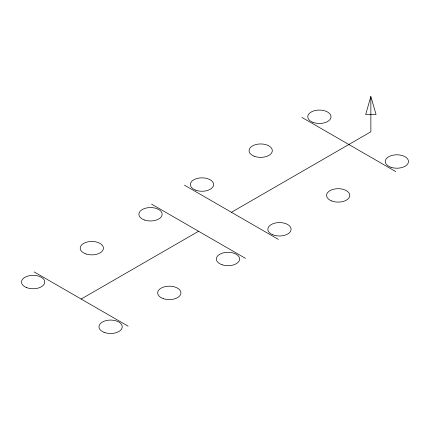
<?xml version="1.0" encoding="UTF-8"?>
<svg xmlns="http://www.w3.org/2000/svg" width="430" height="430" viewBox="0 0 430 430"><rect width="100%" height="100%" fill="white"/><g stroke="black" fill="none" stroke-linecap="round" stroke-linejoin="round"><path stroke-width="0.64" d="M370.864 96.508L365.677 114.482L376.056 114.482L370.864 96.508L370.864 131.79L231.437 212.286M81.162 299.043L198.563 231.265M301.876 117.395L395.799 171.618M184.475 185.174L278.398 239.397M151.602 204.153L245.525 258.376M34.201 271.932L128.124 326.16M312.879 122.324A11.621 6.708 0 0 0 330.987 117.25A11.621 6.708 0 0 0 314.314 110.736A11.621 6.708 0 0 0 312.879 122.324M391.069 167.318A11.621 6.708 0 0 0 408.5 161.503A11.621 6.708 0 0 0 391.069 155.692A11.621 6.708 0 0 0 391.069 167.318M254.178 156.219A11.621 6.708 0 0 0 272.287 151.14A11.621 6.708 0 0 0 255.613 144.625A11.621 6.708 0 0 0 254.178 156.219M331.664 200.95A11.621 6.708 0 0 0 349.773 195.876A11.621 6.708 0 0 0 333.099 189.361A11.621 6.708 0 0 0 331.664 200.95M195.478 190.108A11.621 6.708 0 0 0 213.586 185.029A11.621 6.708 0 0 0 196.913 178.514A11.621 6.708 0 0 0 195.478 190.108M272.964 234.845A11.621 6.708 0 0 0 291.072 229.765A11.621 6.708 0 0 0 274.399 223.251A11.621 6.708 0 0 0 272.964 234.845M222.197 264.815A11.621 6.708 0 0 0 239.628 259A11.621 6.708 0 0 0 222.197 253.189A11.621 6.708 0 0 0 222.197 264.815M144.711 220.079A11.621 6.708 0 0 0 162.142 214.269A11.621 6.708 0 0 0 144.711 208.453A11.621 6.708 0 0 0 144.711 220.079M163.497 298.705A11.621 6.708 0 0 0 180.928 292.894A11.621 6.708 0 0 0 163.497 287.079A11.621 6.708 0 0 0 163.497 298.705M86.011 253.969A11.621 6.708 0 0 0 103.442 248.158A11.621 6.708 0 0 0 86.011 242.348A11.621 6.708 0 0 0 86.011 253.969M104.092 332.342A11.621 6.708 0 0 0 122.201 327.262A11.621 6.708 0 0 0 105.527 320.748A11.621 6.708 0 0 0 104.092 332.342M26.606 287.606A11.621 6.708 0 0 0 44.715 282.526A11.621 6.708 0 0 0 28.041 276.012A11.621 6.708 0 0 0 26.606 287.606"/></g></svg>
